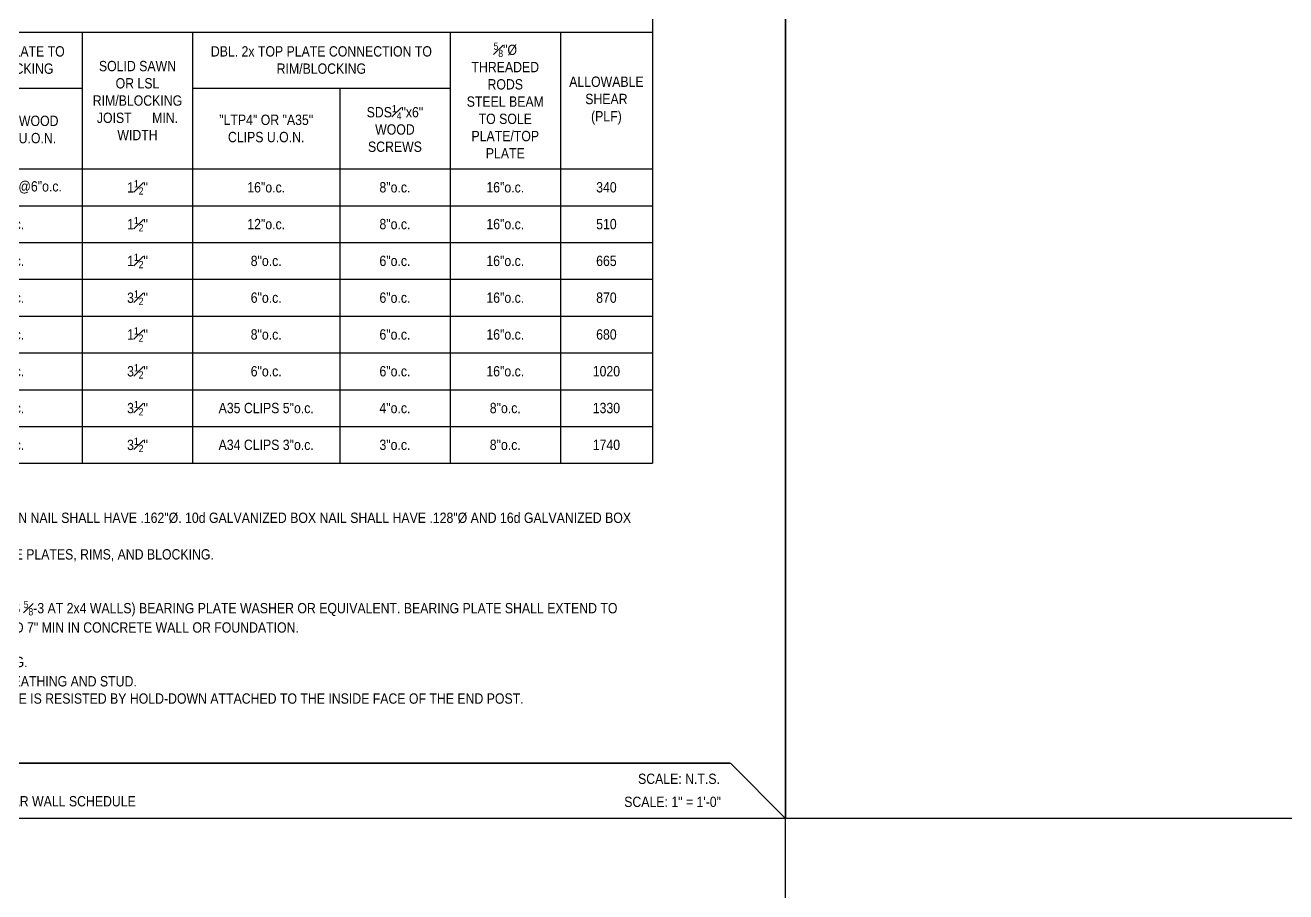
# Model space of a CAD drawing. Header units: inches. Extents: x -16404 to 14624, y -1591 to 16152.
# Drawn here: x 8263.6 to 8400.7, y 5992 to 6086.3 of the extents above; entities that cross this region are included whole.
import ezdxf
from ezdxf import colors
from ezdxf.entities.mleader import LeaderData, LeaderLine
from ezdxf.enums import TextEntityAlignment as Align
from ezdxf.math import Vec2, Vec3

# ---------------------------------------------------------------- set-up
doc = ezdxf.new("R2010")
doc.units = ezdxf.units.IN
doc.header["$LTSCALE"] = 24
doc.header["$MEASUREMENT"] = 0
doc.linetypes.add('DASHED2', pattern=[0.375, 0.25, -0.125])
doc.layers.get('0').update_dxf_attribs({"linetype": 'CONTINUOUS'})
doc.layers.add('DESIGNER COMMENTS', color=221, linetype='CONTINUOUS', plot=False)
doc.layers.add('S-ANNO-GRID-NONPLOT', color=251, linetype='CONTINUOUS', plot=False)
doc.layers.add('S-ANNO-NOTE', color=4, linetype='CONTINUOUS')
doc.layers.add('S-TYP DETAIL BLOCKS', color=1, linetype='CONTINUOUS')
doc.styles.add('Arial', font='arial.ttf', dxfattribs={"width": 0.85})

# ---------------------------------------------------------------- blocks, each defined once
blk = doc.blocks.new('Se_30x42_DETAILS_GRID')
for p, q in [((37.07, 7.25), (37.07, 0)), ((37.07, 0), (29.656, 0))]:
    blk.add_line(p, q)
at = {"linetype": 'DASHED2', "ltscale": 0.5}
blk.add_line((37.07, 0), (36.57, 0.5), dxfattribs=at)
blk = doc.blocks.new('_Open90')
at = {"color": 0, "linetype": 'ByBlock', "lineweight": -2}
for p, q in [((-0.5, 0.5), (0, 0)), ((0, 0), (-1, 0)), ((0, 0), (-0.5, -0.5))]:
    blk.add_line(p, q, dxfattribs=at)
blk = doc.blocks.new('*U790')
at = {"const_width": 0.188}
blk.add_lwpolyline([(4.5, 0), (165.93, 0)], dxfattribs=at)
at = {"style": 'Arial', "width": 0.85}
for tag, p in [('DWG_TITLE_1', (7.5, 6.19)), ('DWG_TITLE_2', (7.5, 2.44))]:
    blk.add_attdef(tag, text='', height=2.62, dxfattribs=at).set_placement(p, align=Align.MIDDLE_LEFT)
blk.add_attdef('#', text='', height=3, dxfattribs=at).set_placement((0, 0), align=Align.MIDDLE_CENTER)
blk.add_attdef('SCALE', text='', height=1.12, dxfattribs=at).set_placement((164.81, -1.12), align=Align.TOP_RIGHT)
blk = doc.blocks.new('*T2678')
at = {"layer": 'S-ANNO-NOTE', "color": 6, "lineweight": -2, "transparency": 16777216}
for p, q in [((0, 0), (149.4, 0)), ((0, 0), (0, -51.88)), ((149.4, 0), (149.4, -51.88)), ((0, -5), (8, -5)), ((0, -51.88), (149.4, -51.88))]:
    blk.add_line(p, q, dxfattribs=at)
at = {"layer": 'S-ANNO-NOTE', "color": 4, "transparency": 16777216}
blk.add_line((8, -5), (149.4, -5), dxfattribs=at)
at = {"layer": 'S-ANNO-NOTE', "color": 2, "lineweight": -2, "transparency": 16777216}
for p, q in [((8, -5), (8, -51.88)), ((20, -5), (20, -51.88)), ((32, -5), (32, -51.88)), ((48, -5), (48, -51.88)), ((71.4, -5), (71.4, -51.88)), ((87.4, -5), (87.4, -51.88)), ((99.4, -5), (99.4, -51.88)), ((127.4, -5), (127.4, -51.88)), ((139.4, -5), (139.4, -51.88)), ((48, -11.08), (87.4, -11.08)), ((99.4, -11.08), (127.4, -11.08)), ((115.4, -11.08), (115.4, -51.88)), ((48, -16.52), (71.4, -16.52)), ((60.04, -16.52), (60.04, -51.88)), ((0, -19.88), (149.4, -19.88)), ((0, -23.88), (149.4, -23.88)), ((0, -27.88), (149.4, -27.88)), ((0, -31.88), (149.4, -31.88)), ((0, -35.88), (149.4, -35.88)), ((0, -39.88), (149.4, -39.88)), ((0, -43.88), (149.4, -43.88)), ((0, -47.88), (149.4, -47.88))]:
    blk.add_line(p, q, dxfattribs=at)
at = {"layer": 'S-ANNO-NOTE', "color": 4, "transparency": 16777216, "attachment_point": 5, "style": 'Arial'}
for s, insert, char_height, width in [('{\\C256;SHEAR WALL SCHEDULE}', (74.7, -2.5), 1.625, 147.5412), ('\\A1;(N) P.T. 3x OR (E) P.T. 2x SILL PLATE TO CONCRETE', (59.7, -8.04), 1.125, 21.5412), ('2x SOLE PLATE TO RIM/BLOCKING', (79.4, -8.04), 1.125, 14.1411), ('DBL. 2x TOP PLATE CONNECTION TO RIM/BLOCKING', (113.4, -8.04), 1.125, 26.1411), ('\\A1;{\\H0.7x;\\S5#8;\\H1.4286x;"%%C THREADED RODS \\P}STEEL BEAM TO SOLE PLATE/TOP PLATE ', (133.4, -12.44), 1.125, 10.1411), ('SOLID SAWN OR LSL RIM/BLOCKING JOIST      MIN. WIDTH', (93.4, -12.44), 1.125, 10.1411), ('\\A1;"APA RATED"     {\\H0.7x;\\S1#2;}" WALL SHEATHING STRUCT 1', (14, -12.44), 1.125, 10.1411), ('\\A1;WALL STUDS & BLOCKING AT ABUTTING PANEL EDGES', (40, -12.44), 1.125, 14.1411), ('TYPE PER PLAN', (4, -12.44), 1.125, 6.1411), ('10d EDGE NAIL SPACING', (26, -12.44), 1.125, 10.1411), ('ALLOWABLE SHEAR (PLF)', (144.4, -12.44), 1.125, 8.1411), ('\\A1;{\\H0.7x;\\S5#8;\\H1.4286x;"%%C ANCHOR BOLTS}', (59.7, -13.8), 1.125, 21.5412), ('\\A1;SDS{\\H0.7x;\\S1#4;}"x6" WOOD SCREWS', (121.4, -15.48), 1.125, 10.1411), ('\\A1;SDS{\\H0.7x;\\S1#4;}"x6" WOOD SCREWS U.O.N. ', (79.4, -15.48), 1.125, 14.1411), ('"LTP4" OR "A35" CLIPS U.O.N.', (107.4, -15.48), 1.125, 14.1411), ('2x', (54.02, -18.2), 1.125, 10.1847), ('3x', (65.72, -18.2), 1.125, 9.4976), ('6', (4, -21.88), 1.12, 6.1411), ('\\A1;{\\H1x;ONE SIDE}', (14, -21.88), 1.125, 10.1411), ('6"o.c.', (26, -21.88), 1.125, 10.1411), ('2x', (40, -21.88), 1.125, 14.1411), ('\\A1;48"o.c.', (54.02, -21.88), 1.125, 10.1847), ('48"o.c.', (65.72, -21.88), 1.125, 9.4976), ('16d NAILS @6"o.c.', (79.4, -21.88), 1.125, 14.1411), ('\\A1;1{\\H0.7x;\\S1#2;}"', (93.4, -21.88), 1.125, 10.1411), ('\\A1;16"o.c.', (107.4, -21.88), 1.125, 14.1411), ('\\A1;{\\H1x;8"o.c.}', (121.4, -21.88), 1.125, 10.1411), ('\\A1;16"o.c.', (133.4, -21.88), 1.125, 10.1411), ('340', (144.4, -21.88), 1.125, 8.1411), ('4', (4, -25.88), 1.12, 6.1411), ('\\A1;{\\H1x;ONE SIDE}', (14, -25.88), 1.125, 10.1411), ('4"o.c.', (26, -25.88), 1.125, 10.1411), ('3x OR DBL. 2x', (40, -25.88), 1.125, 14.1411), ('\\A1;32"o.c.', (54.02, -25.88), 1.125, 10.1847), ('32"o.c.', (65.72, -25.88), 1.125, 9.4976), ('\\A1;8"o.c.', (79.4, -25.88), 1.125, 14.1411), ('\\A1;1{\\H0.7x;\\S1#2;\\H1.4286x;"}', (93.4, -25.88), 1.125, 10.1411), ('12"o.c.', (107.4, -25.88), 1.125, 14.1411), ('\\A1;8"o.c.', (121.4, -25.88), 1.125, 10.1411), ('\\A1;16"o.c.', (133.4, -25.88), 1.125, 10.1411), ('510', (144.4, -25.88), 1.125, 8.1411), ('3', (4, -29.88), 1.12, 6.1411), ('\\A1;{\\H1x;ONE SIDE}', (14, -29.88), 1.125, 10.1411), ('3"o.c.', (26, -29.88), 1.125, 10.1411), ('3x OR DBL. 2x', (40, -29.88), 1.125, 14.1411), ('\\A1;16"o.c.', (54.02, -29.88), 1.125, 10.1847), ('32"o.c.', (65.72, -29.88), 1.125, 9.4976), ('\\A1;6"o.c.', (79.4, -29.88), 1.125, 14.1411), ('\\A1;1{\\H0.7x;\\S1#2;\\H1.4286x;"}', (93.4, -29.88), 1.125, 10.1411), ('8"o.c.', (107.4, -29.88), 1.125, 14.1411), ('\\A1;6"o.c.', (121.4, -29.88), 1.125, 10.1411), ('\\A1;16"o.c.', (133.4, -29.88), 1.125, 10.1411), ('665', (144.4, -29.88), 1.125, 8.1411), ('2', (4, -33.88), 1.12, 6.1411), ('\\A1;{\\H1x;ONE SIDE}', (14, -33.88), 1.125, 10.1411), ('2"o.c.', (26, -33.88), 1.125, 10.1411), ('3x OR DBL. 2x', (40, -33.88), 1.125, 14.1411), ('\\A1;16"o.c.', (54.02, -33.88), 1.125, 10.1847), ('16"o.c.', (65.72, -33.88), 1.125, 9.4976), ('\\A1;6"o.c.', (79.4, -33.88), 1.125, 14.1411), ('\\A1;3{\\H0.7x;\\S1#2;\\H1.4286x;"}', (93.4, -33.88), 1.125, 10.1411), ('6"o.c.', (107.4, -33.88), 1.125, 14.1411), ('\\A1;6"o.c.', (121.4, -33.88), 1.125, 10.1411), ('\\A1;16"o.c.', (133.4, -33.88), 1.125, 10.1411), ('870', (144.4, -33.88), 1.125, 8.1411), ('6-6', (4, -37.88), 1.125, 6.1411), ('\\A1;TWO SIDES', (14, -37.88), 1.125, 10.1411), ('6"o.c.', (26, -37.88), 1.125, 10.1411), ('2x', (40, -37.88), 1.125, 14.1411), ('\\A1;16"o.c.', (54.02, -37.88), 1.125, 10.1847), ('32"o.c.', (65.72, -37.88), 1.125, 9.4976), ('\\A1;6"o.c.', (79.4, -37.88), 1.125, 14.1411), ('\\A1;1{\\H0.7x;\\S1#2;\\H1.4286x;"}', (93.4, -37.88), 1.125, 10.1411), ('8"o.c.', (107.4, -37.88), 1.125, 14.1411), ('\\A1;6"o.c.', (121.4, -37.88), 1.125, 10.1411), ('\\A1;{\\H1x;16"o.c.}', (133.4, -37.88), 1.125, 10.1411), ('680', (144.4, -37.88), 1.125, 8.1411), ('\\A1;3{\\H0.7x;\\S1#2;\\H1.4286x;"}', (93.4, -41.88), 1.125, 10.1411), ('4-4', (4, -41.88), 1.125, 6.1411), ('\\A1;{\\H1x;TWO SIDES}', (14, -41.88), 1.125, 10.1411), ('4"o.c.', (26, -41.88), 1.125, 10.1411), ('3x OR DBL. 2x', (40, -41.88), 1.125, 14.1411), ('\\A1;16"o.c.', (54.02, -41.88), 1.125, 10.1847), ('16"o.c.', (65.72, -41.88), 1.125, 9.4976), ('\\A1;6"o.c.', (79.4, -41.88), 1.125, 14.1411), ('6"o.c.', (107.4, -41.88), 1.125, 14.1411), ('\\A1;6"o.c.', (121.4, -41.88), 1.125, 10.1411), ('\\A1;16"o.c.', (133.4, -41.88), 1.125, 10.1411), ('1020', (144.4, -41.88), 1.125, 8.1411), ('\\A1;3{\\H0.7x;\\S1#2;\\H1.4286x;"}', (93.4, -45.88), 1.125, 10.1411), ('3-3', (4, -45.88), 1.125, 6.1411), ('\\A1;{\\H1x;TWO SIDES}', (14, -45.88), 1.125, 10.1411), ('3"o.c.', (26, -45.88), 1.125, 10.1411), ('3x OR DBL. 2x', (40, -45.88), 1.125, 14.1411), ('\\A1;8"o.c.', (54.02, -45.88), 1.125, 10.1847), ('16"o.c.', (65.72, -45.88), 1.125, 9.4976), ('\\A1;4"o.c.', (79.4, -45.88), 1.125, 14.1411), ('A35 CLIPS 5"o.c.', (107.4, -45.88), 1.125, 14.1411), ('\\A1;4"o.c.', (121.4, -45.88), 1.125, 10.1411), ('\\A1;{\\H1x;8"o.c.}', (133.4, -45.88), 1.125, 10.1411), ('1330', (144.4, -45.88), 1.125, 8.1411), ('2-2', (4, -49.88), 1.125, 6.1411), ('\\A1;{\\H1x;TWO SIDES}', (14, -49.88), 1.125, 10.1411), ('2"o.c.', (26, -49.88), 1.125, 10.1411), ('3x OR DBL. 2x', (40, -49.88), 1.125, 14.1411), ('\\A1;8"o.c.', (54.02, -49.88), 1.125, 10.1847), ('8"o.c.', (65.72, -49.88), 1.125, 9.4976), ('\\A1;3"o.c.', (79.4, -49.88), 1.125, 14.1411), ('\\A1;3{\\H0.7x;\\S1#2;\\H1.4286x;"}', (93.4, -49.88), 1.125, 10.1411), ('A34 CLIPS 3"o.c.', (107.4, -49.88), 1.125, 14.1411), ('\\A1;3"o.c.', (121.4, -49.88), 1.125, 10.1411), ('\\A1;{\\H1x;8"o.c.}', (133.4, -49.88), 1.125, 10.1411), ('1740', (144.4, -49.88), 1.125, 8.1411)]:
    blk.add_mtext(s, dxfattribs=dict(at, insert=insert, char_height=char_height, width=width))
blk = doc.blocks.new('Se_SHEAR WALL SCHEDULE')
blk.add_blockref('*T2678', (8.06, 84.5))
at = {"layer": 'DESIGNER COMMENTS', "insert": (87.21, -4.29), "char_height": 1.125, "attachment_point": 5, "style": 'Arial'}
blk.add_mtext('\\A1;BLOCK NAME: Se_SHEAR WALL SCHEDULE', dxfattribs=at)
at = {"layer": 'DESIGNER COMMENTS', "insert": (164.92, -3.63), "char_height": 1.125, "width": 19.6874, "attachment_point": 3, "style": 'Arial'}
blk.add_mtext('\\A1;SCALE: 1{\\H1x;" = 1\'-0"}', dxfattribs=at)
at = {"layer": 'S-ANNO-NOTE', "insert": (8.04, 6.46), "char_height": 1.125, "width": 147.1399, "attachment_point": 7, "style": 'Arial'}
blk.add_mtext('NOTES:\\P\\pi-3.375,l3.375,t3.375;{\\A1;\\C4;1.^ISCHEDULE IS BASED ON AWC SDPWS TABLE 4.3A.\\P2.^IUSE COMMON OR GALVANIZED BOX NAILS FOR ALL NAILING. 10d COMMON NAIL SHALL HAVE .148"Ø AND 16d COMMON NAIL SHALL HAVE .162"Ø. 10d GALVANIZED BOX NAIL SHALL HAVE .128"Ø AND 16d GALVANIZED BOX NAIL SHALL HAVE .135"Ø.\\H0.99998x; NAILS SHALL HAVE 1\\H0.7x;\\S1#2;\\H1.4286x;" MIN PENETRATION INTO FRAMING MEMBER OR BLOCKING.\\P3.^ITHIS SCHEDULE SHALL APPLY TO NAILING AT ALL STUDS, WALL SHEATHING JOINTS, TOP PLATES, SILL PLATES, SOLE PLATES, RIMS, AND BLOCKING.\\P4.^INAILING AT INTERMEDIATE MEMBERS (FIELD NAILING) SHALL BE 10d NAIL @12"O.C.\\P5.^IWALL SHEATHING SHALL BE APPLIED OVER STUDS SPACED AT 16"O.C.\\P6.^IALL SILL FASTENING TO CONCRETE SHALL HAVE AS A MINIMUM \\H0.7x;\\S5#8;\\H1.4286x;"Ø ANCHOR BOLTS w/ SIMPSON H.D.G. BPS\\H0.7x;\\S5#8;\\H1.4286x;-6 (BPS \\H0.7x;\\S5#8;\\H1.4286x;-3 AT 2x4 WALLS) BEARING PLATE WASHER OR EQUIVALENT. \\H0.99994x;BEARING PLATE SHALL EXTEND TO WITHIN \\H0.7x;\\S1#2;\\H1.4286x;" OF THE EDGE OF THE SILL PLATE ON THE SIDE(S) WITH SHEATHING. ANCHOR BOLTS SHALL BE EMBEDDED 7" MIN IN CONCRETE WALL OR FOUNDATION.\\P7.^INAILS PENETRATING PRESSURE TREATED WOOD SHALL BE HOT-DIPPED GALVANIZED PER ASTM A153, CLASS D.\\P8.^IDOUBLE 2x STUDS AT ABUTTING PANEL EDGES SHALL BE FASTENED TOGETHER w/ 16d NAILS AT EDGE NAIL SPACING.\\P9.^INAILING SPACED AT 3"O.C. OR\\H0.99998x; LESS SHALL BE STAGGERED \\H0.7x;\\S1#2;\\H1.4286x;" MIN AND INSTALLED \\H0.7x;\\S3#8;\\H1.4286x;" MIN FROM EDGE OF WALL SHEATHING AND STUD.\\P10.^INOMINAL UNIT SHEAR CAPACITY SHALL BE MULTIPLIED BY A FACTOR OF 0.92 WHERE OVERTURNING TENSION FORCE IS RESISTED BY HOLD-DOWN ATTACHED TO THE INSIDE FACE OF THE END POST.}', dxfattribs=at)

msp = doc.modelspace()

# ---------------------------------------------------------------- linework, layer by layer
at = {"layer": 'S-ANNO-GRID-NONPLOT'}
for p, q in [((8346.27297, 0), (8346.27297, 7896)), ((9785.30455, 6000), (6519.53048, 6000))]:
    msp.add_line(p, q, dxfattribs=at)

# ---------------------------------------------------------------- block references
at = {"layer": 'S-ANNO-GRID-NONPLOT', "xscale": 12, "yscale": 12, "zscale": 12}
msp.add_blockref('Se_30x42_DETAILS_GRID', (7901.43657, 6000), dxfattribs=at)
at = {"layer": 'S-ANNO-NOTE'}
ref = msp.add_blockref('*U790', (8174.33841, 6006), dxfattribs=at)
ref.add_attrib('SCALE', 'SCALE: N.T.S.', dxfattribs={"layer": '0', "height": 1.125, "style": 'Arial', "width": 0.85}).set_placement((8339.14797, 6004.875), align=Align.TOP_RIGHT)
at = {"layer": 'S-TYP DETAIL BLOCKS'}
msp.add_blockref('Se_SHEAR WALL SCHEDULE', (8174.33841, 6006), dxfattribs=at)

# ---------------------------------------------------------------- leaders
at = {"layer": 'DESIGNER COMMENTS'}
ml = msp.add_multileader_mtext('Standard', dxfattribs=at)
ml.set_content('\\A1;{\\L\\C256;IMPORTANT DESIGNER NOTE:\\l IF YOUR LEDGER DOES NOT ALLOW FOR THE FULL DEPTH OF NAILS SPECIFIED IN THIS CHART.  USE THE CHART TO THE RIGHT AND APPLY ALLOWABLE LOAD REDUCTION FACTOR (REF. PG. 22 OF SIMPSON CATALOG C-C-2019)}', color=4, style='Arial')
ml.set_leader_properties(color=256)
ml.set_arrow_properties(name='OPEN90')
ml.build(insert=Vec2(0, 0))
ml.multileader.update_dxf_attribs({"dogleg_length": 0.36, "arrow_head_size": 5.25, "scale": 48})
ctx = ml.context
ctx.base_point, ctx.scale, ctx.char_height, ctx.arrow_head_size, ctx.landing_gap_size, ctx.plane_origin = Vec3(7749.57679, 7516.2281), 48, 6, 5.25, 4.32, Vec3(7940.50091, 7764.19966)
notes = []
notes.append((ctx, [(0, (0, 0, 0), (0, 0), (1, 0), 1, [])]))
ctx.mtext.insert, ctx.mtext.width, ctx.mtext.defined_height, ctx.mtext.flow_direction = Vec3(7753.89679, 7520.11009), 143.1324041, 28.50097, 5
ml = msp.add_multileader_mtext('Standard', dxfattribs=at)
ml.set_content('\\A1;{\\L\\C256;IMPORTANT DESIGNER NOTE:\\l IF YOUR LEDGER DOES NOT ALLOW FOR THE FULL DEPTH OF NAILS SPECIFIED IN THIS CHART.  USE THE CHART TO THE RIGHT AND APPLY ALLOWABLE LOAD REDUCTION FACTOR (REF. PG. 22 OF SIMPSON CATALOG C-C-2019)}', color=4, style='Arial')
ml.set_leader_properties(color=256)
ml.set_arrow_properties(name='OPEN90')
ml.build(insert=Vec2(0, 0))
ml.multileader.update_dxf_attribs({"dogleg_length": 0.36, "arrow_head_size": 5.25, "scale": 48})
ctx = ml.context
ctx.base_point, ctx.scale, ctx.char_height, ctx.arrow_head_size, ctx.landing_gap_size, ctx.plane_origin = Vec3(1680.51869, 7333.32569), 48, 6, 5.25, 4.32, Vec3(1871.4428, 7581.29725)
notes.append((ctx, [(0, (0, 0, 0), (0, 0), (1, 0), 1, [])]))
ctx.mtext.insert, ctx.mtext.width, ctx.mtext.defined_height, ctx.mtext.flow_direction = Vec3(1684.83869, 7337.20768), 143.1324041, 28.50097, 5
for ctx, leaders in notes:
    for number, flags, end, landing, length, lines in leaders:
        leader = LeaderData()
        leader.index, (leader.has_last_leader_line, leader.has_dogleg_vector, leader.attachment_direction) = number, flags
        leader.last_leader_point, leader.dogleg_vector, leader.dogleg_length = Vec3(end), Vec3(landing), length
        for number, points, colour, breaks in lines:
            line = LeaderLine()
            line.index, line.vertices, line.color, line.breaks = number, Vec3.list(points), colors.encode_raw_color(colour), breaks
            leader.lines.append(line)
        ctx.leaders.append(leader)

doc.saveas('drawing.dxf')
